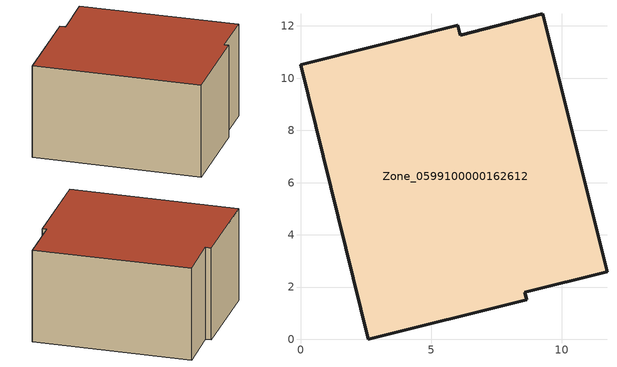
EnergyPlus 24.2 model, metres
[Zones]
Zone_0599100000162612
 floor ground (C_G): 0,10.51 6.03,12.02 6.12,11.65 9.27,12.47 11.74,2.59 8.59,1.8 8.66,1.52 2.59,0 z0
 wall outside (C_F): 2.59,0 8.66,1.52 8.59,1.8 11.74,2.59 9.27,12.47 6.12,11.65 6.03,12.02 0,10.51 2.59,0 z0:6.19
 roof outside (C_R): 6.03,12.02 0,10.51 2.59,0 8.66,1.52 8.59,1.8 11.74,2.59 9.27,12.47 6.12,11.65 z6.19
[BUILDING]
Pand.0599100000162612: North Axis=0; Terrain=City; Loads Convergence Tolerance Value=0.04; Temperature Convergence Tolerance Value=0.4; Solar Distribution=FullExterior; Maximum Number of Warmup Days=25; Minimum Number of Warmup Days=1
[Site:Location]
Rotterdam.The.Hague.AP_ZH_NLD Design_Conditions: Latitude=51.96; Longitude=4.45; Time Zone=1; Elevation=-4.5
[SITE:GROUNDTEMPERATURE:BUILDINGSURFACE]
18, 18, 18, 18, 18, 18, 18, 18, 18, 18, 18, 18
[MATERIAL] Thermal Absorptance=0.9; Solar Absorptance=0.7; Visible Absorptance=0.7
Name | Roughness | Thickness | Conductivity | Density | Specific Heat
G.TC.1946-1964 | MediumSmooth | 0.15 | 1 | 540 | 1210
F.TC.1946-1964 | Rough | 0.3 | 0.857143 | 1920 | 840
R.TC.1946-1964 | MediumRough | 0.2 | 0.235294 | 1500 | 1000
[CONSTRUCTION]
C_G: G.TC.1946-1964
C_F: F.TC.1946-1964
C_R: R.TC.1946-1964
[ZONE]
Zone_0599100000162612: Type=1; Multiplier=1; Ceiling Height=Autocalculate; Volume=Autocalculate; Floor Area=autocalculate; Part of Total Floor Area=Yes
[ZONEINFILTRATION:DESIGNFLOWRATE]
Infil_Zone_0599100000162612: Zone or ZoneList or Space or SpaceList=Zone_0599100000162612; Schedule=AlwaysOn; Design Flow Rate Calculation Method=Flow/Area; Flow Rate per Floor Area=0.003; Constant Term Coefficient=1; Temperature Term Coefficient=0; Velocity Term Coefficient=0; Velocity Squared Term Coefficient=0
[HVACTEMPLATE:ZONE:IDEALLOADSAIRSYSTEM]
Zone_0599100000162612: Maximum Heating Supply Air Temperature=50; Minimum Cooling Supply Air Temperature=13; Maximum Heating Supply Air Humidity Ratio=0.0156; Minimum Cooling Supply Air Humidity Ratio=0.0077; Heating Limit=NoLimit; Cooling Limit=NoLimit; Dehumidification Control Type=ConstantSensibleHeatRatio; Cooling Sensible Heat Ratio=0.7; Dehumidification Setpoint=60; Humidification Control Type=None; Humidification Setpoint=30; Outdoor Air Method=None; Outdoor Air Flow Rate per Person=0.00944; Outdoor Air Flow Rate per Zone Floor Area=0; Outdoor Air Flow Rate per Zone=0; Demand Controlled Ventilation Type=None; Outdoor Air Economizer Type=NoEconomizer; Heat Recovery Type=None; Sensible Heat Recovery Effectiveness=0.7; Latent Heat Recovery Effectiveness=0.65
[ZONECONTROL:THERMOSTAT]
ThermostatControl_Zone_0599100000162612: Zone or ZoneList=Zone_0599100000162612; Control Type Schedule=DualSetpointControlType; Control 1=Thermostat_Zone_0599100000162612; Temperature Difference Between Cutout And Setpoint=0
[THERMOSTATSETPOINT:DUALSETPOINT]
Thermostat_Zone_0599100000162612: Heating Setpoint Temperature Schedule=HeatingSetpoint_Zone_0599100000162612; Cooling Setpoint Temperature Schedule=CoolingSetpoint_Zone_0599100000162612
[SCHEDULE:COMPACT]
HeatingSetpoint_Zone_0599100000162612: Through: 12/31, For: AllDays, Until: 24:00, 21
CoolingSetpoint_Zone_0599100000162612: Through: 12/31, For: AllDays, Until: 24:00, 24
DualSetpointControlType: Through: 12/31, For: AllDays, Until: 24:00, 4
AlwaysOn: Through: 12/31, For: AllDays, Until: 24:00, 1
